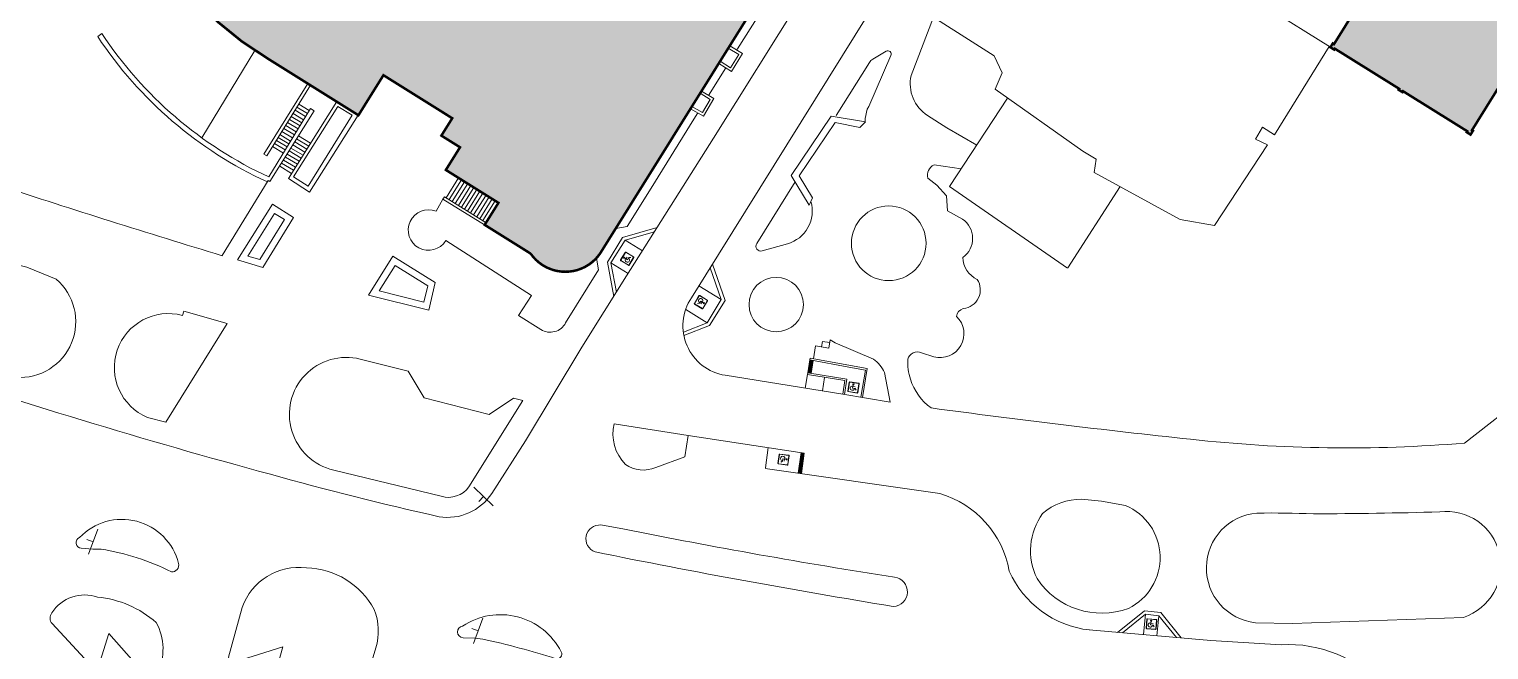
# Model space of a CAD drawing. Header units: feet. Extents: x 6763715 to 6770513, y 1886699 to 1891873.
# Drawn here: x 6765929 to 6766365.2, y 1888481.9 to 1888667.1 of the extents above; entities that cross this region are included whole.
import ezdxf

# ---------------------------------------------------------------- set-up
doc = ezdxf.new("R2010")
doc.units = ezdxf.units.FT
doc.header["$LTSCALE"] = 48
doc.header["$MEASUREMENT"] = 0
doc.layers.get('0').update_dxf_attribs({"lineweight": 0})
doc.layers.add('C-BLDG', color=7, linetype='Continuous')
for name, color, linetype, lineweight in [('C-BLDG-HTCH', 253, 'Continuous', 0), ('C-PKNG-STRP', 3, 'Continuous', 0), ('C-ROAD', 5, 'Continuous', 0), ('L-SITE-WALK', 6, 'Continuous', 0), ('L-SITE-WALL', 32, 'Continuous', 0)]:
    doc.layers.add(name, color=color, linetype=linetype, lineweight=lineweight)

# ---------------------------------------------------------------- blocks, each defined once
blk = doc.blocks.new('Campus_Base_Map_NEW$0$S1')
for points in [[(-0.0833, 0), (0.0833, 0)], [(0, 0), (0, -0.0417)]]:
    blk.add_lwpolyline(points)
blk = doc.blocks.new('Campus_Base_Map_NEW$0$Site Plan$0$HANDI')
for p, q in [((0, 0.079), (0, 0)), ((0, 0), (0.062, 0)), ((0.062, 0), (0.094, -0.039))]:
    blk.add_line(p, q)
blk.add_circle((0, 0.094), 0.015)
blk.add_arc((-0.006, -0.006), 0.0541, 90, 0)
blk = doc.blocks.new('Campus_Base_Map_NEW$0$handicap')
at = {"layer": 'C-PKNG-STRP'}
blk.add_line((563729.991, 157499.5), (563730.041, 157499.478), dxfattribs=at)
for points in [[(563729.849, 157499.398), (563730.056, 157499.316, 0.414214), (563730.074, 157499.324), (563730.156, 157499.53, 0.414214), (563730.148, 157499.548), (563729.942, 157499.63, 0.414214), (563729.924, 157499.622), (563729.842, 157499.416, 0.414214)], [(563729.852, 157499.404), (563730.059, 157499.322, 0.414214), (563730.068, 157499.326), (563730.149, 157499.533, 0.414214), (563730.146, 157499.542), (563729.939, 157499.624, 0.414214), (563729.93, 157499.62), (563729.848, 157499.413, 0.414214)]]:
    blk.add_lwpolyline(points, format="xyb", close=True, dxfattribs=at)
at = {"layer": 'C-PKNG-STRP', "rotation": 335.9749199039166}
blk.add_blockref('Campus_Base_Map_NEW$0$Site Plan$0$HANDI', (563729.975, 157499.464), dxfattribs=at)

msp = doc.modelspace()

# ---------------------------------------------------------------- hatches: boundary and pattern name
at = {"layer": 'C-BLDG-HTCH'}
h = msp.add_hatch(color=256, dxfattribs=at)
h.dxf.hatch_style = 1
edge = h.paths.add_edge_path()
edge.add_line((6766221.81, 1888837.23), (6766212.11, 1888843.33))
edge.add_line((6766212.11, 1888843.33), (6766207.35, 1888835.55))
edge.add_line((6766207.35, 1888835.55), (6766236.05, 1888817.47))
edge.add_line((6766236.05, 1888817.47), (6766240.95, 1888825.22))
edge.add_arc((6766231.4, 1888831.25), 11.3, 327.7007, 508.0566)
h.paths.add_polyline_path([(6766191.62, 1888746.32), (6766193.62, 1888749.67), (6766190.32, 1888751.67), (6766188.33, 1888748.31)])
h.paths.add_polyline_path([(6766164.88, 1888767.55), (6766168.22, 1888765.54), (6766166.14, 1888762.25), (6766162.8, 1888764.26)], flags=17)
h.paths.add_polyline_path([(6766179.75, 1888791.45), (6766183.09, 1888789.44), (6766181.02, 1888786.16), (6766177.68, 1888788.17)])
h.paths.add_polyline_path([(6766206.43, 1888770.14), (6766208.46, 1888773.4), (6766205.22, 1888775.48), (6766203.2, 1888772.22)])
h.paths.add_polyline_path([(6766217.97, 1888795.88), (6766221.24, 1888793.82), (6766223.32, 1888797.11), (6766220.05, 1888799.17)])
h.paths.add_polyline_path([(6766197.84, 1888813.05), (6766195.81, 1888809.78), (6766192.52, 1888811.79), (6766194.55, 1888815.06)])
h.paths.add_polyline_path([(6766139.44, 1888783.61), (6766142.77, 1888781.6), (6766140.7, 1888778.31), (6766137.36, 1888780.32)], flags=17)
edge = h.paths.add_edge_path()
edge.add_line((6766019.79, 1888837.93), (6766014.35, 1888829.07))
edge.add_line((6766014.35, 1888829.07), (6765999.08, 1888838.61))
edge.add_line((6765999.08, 1888838.61), (6765966.84, 1888787.01))
edge.add_arc((6766048.45, 1888739.59), 94.39, 149.8339, 239.3157)
edge.add_line((6766000.28, 1888658.41), (6766027.43, 1888641.45))
edge.add_line((6766027.43, 1888641.45), (6766034.9, 1888653.41))
edge.add_line((6766034.9, 1888653.41), (6766055.46, 1888640.56))
edge.add_line((6766055.46, 1888640.56), (6766052.22, 1888635.37))
edge.add_line((6766052.22, 1888635.37), (6766057.78, 1888631.89))
edge.add_line((6766057.78, 1888631.89), (6766053.55, 1888625.12))
edge.add_line((6766053.55, 1888625.12), (6766069.26, 1888615.31))
edge.add_line((6766069.26, 1888615.31), (6766065.15, 1888608.73))
edge.add_line((6766065.15, 1888608.73), (6766078.89, 1888600.14))
edge.add_arc((6766089.25, 1888607.34), 12.62, 214.7724, 325.6442)
edge.add_line((6766099.67, 1888600.22), (6766178.42, 1888726.24))
edge.add_line((6766178.42, 1888726.24), (6766153.5, 1888741.91))
edge.add_line((6766153.5, 1888741.91), (6766158.22, 1888749.84))
edge.add_line((6766158.22, 1888749.84), (6766133.68, 1888765.31))
edge.add_line((6766133.68, 1888765.31), (6766117.24, 1888775.57))
edge.add_line((6766117.24, 1888775.57), (6766127.03, 1888791.48))
edge.add_line((6766127.03, 1888791.48), (6766036.96, 1888847.76))
edge.add_line((6766036.96, 1888847.76), (6766027.88, 1888832.96))
edge.add_line((6766027.88, 1888832.96), (6766019.79, 1888837.93))
h.paths.add_polyline_path([(6766026.98, 1888849.65), (6766030.39, 1888847.56), (6766032.48, 1888850.97), (6766029.07, 1888853.06)])
h = msp.add_hatch(color=256, dxfattribs=at)
h.paths.add_polyline_path([(6766398.51, 1888697.92), (6766397.38, 1888698.63), (6766397.12, 1888698.2), (6766391.74, 1888701.55), (6766411.48, 1888733.24), (6766434.6, 1888770.38), (6766371.22, 1888809.85), (6766367.67, 1888804.15), (6766356.35, 1888811.2), (6766359.64, 1888816.47), (6766362.82, 1888814.49), (6766363.08, 1888814.91), (6766359.9, 1888816.9), (6766366.24, 1888827.08), (6766356.34, 1888833.25), (6766356.91, 1888834.17), (6766354.65, 1888835.58), (6766353.24, 1888833.32), (6766354.51, 1888832.52), (6766340.77, 1888810.45), (6766340.06, 1888810.89), (6766339.36, 1888809.76), (6766340.06, 1888809.32), (6766325.97, 1888786.68), (6766325.26, 1888787.12), (6766324.56, 1888785.99), (6766324.84, 1888785.82), (6766318.25, 1888775.23), (6766307.79, 1888781.64), (6766308.05, 1888782.06), (6766306.92, 1888782.77), (6766306.22, 1888781.64), (6766306.57, 1888781.42), (6766306.04, 1888780.57), (6766293.31, 1888788.5), (6766292.96, 1888787.93), (6766299.56, 1888783.82), (6766289.54, 1888767.74), (6766282.94, 1888771.85), (6766282.59, 1888771.29), (6766295.32, 1888763.36), (6766294.8, 1888762.51), (6766294.44, 1888762.73), (6766293.74, 1888761.6), (6766294.02, 1888761.42), (6766282.04, 1888742.18), (6766281.76, 1888742.36), (6766281.05, 1888741.22), (6766283.03, 1888739.99), (6766278.1, 1888732.07), (6766275.34, 1888731.43), (6766269.35, 1888721.81), (6766269.07, 1888721.98), (6766268.36, 1888720.85), (6766268.65, 1888720.67), (6766256.67, 1888701.43), (6766256.38, 1888701.61), (6766255.68, 1888700.48), (6766256.81, 1888699.77), (6766256.99, 1888700.06), (6766277.3, 1888687.4), (6766277.13, 1888687.12), (6766278.26, 1888686.42), (6766278.96, 1888687.55), (6766278.61, 1888687.77), (6766283.41, 1888695.48), (6766303.36, 1888683.06), (6766298.56, 1888675.35), (6766298.2, 1888675.57), (6766297.5, 1888674.44), (6766298.63, 1888673.73), (6766299.34, 1888674.86), (6766298.98, 1888675.08), (6766303.78, 1888682.79), (6766309.73, 1888679.09), (6766312.19, 1888683.05), (6766326.2, 1888674.33), (6766318.93, 1888662.66), (6766318.58, 1888662.88), (6766317.87, 1888661.75), (6766319, 1888661.04), (6766319.18, 1888661.33), (6766338.42, 1888649.35), (6766338.25, 1888649.06), (6766339.38, 1888648.36), (6766339.55, 1888648.64), (6766358.79, 1888636.66), (6766358.62, 1888636.38), (6766359.75, 1888635.67), (6766360.46, 1888636.8), (6766360.17, 1888636.98), (6766372.15, 1888656.22), (6766372.44, 1888656.04), (6766373.14, 1888657.18), (6766372.86, 1888657.35), (6766384.84, 1888676.59), (6766385.12, 1888676.42), (6766385.83, 1888677.55), (6766385.54, 1888677.73), (6766397.53, 1888696.97), (6766397.81, 1888696.79)])
h.paths.add_polyline_path([(6766431.46, 1888752.41), (6766430.75, 1888752.85), (6766431.46, 1888753.98), (6766432.17, 1888753.54), (6766432.87, 1888753.1), (6766432.17, 1888751.97)], flags=17)
h.paths.add_polyline_path([(6766446.33, 1888778.49), (6766448.59, 1888777.08), (6766447.18, 1888774.82), (6766444.92, 1888776.23)])
h.paths.add_polyline_path([(6766376.27, 1888819.07), (6766378.4, 1888817.75), (6766378.79, 1888818.39), (6766399.59, 1888805.43), (6766399.19, 1888804.8), (6766401.32, 1888803.48), (6766401.71, 1888804.11), (6766422.51, 1888791.16), (6766422.11, 1888790.53), (6766424.24, 1888789.2), (6766425.56, 1888791.33), (6766424.71, 1888791.86), (6766428.72, 1888798.29), (6766429.07, 1888798.07), (6766429.77, 1888799.2), (6766429.42, 1888799.42), (6766438.19, 1888813.5), (6766439.11, 1888812.93), (6766440.43, 1888815.05), (6766437.88, 1888816.64), (6766437.35, 1888815.79), (6766423.93, 1888824.15), (6766424.15, 1888824.5), (6766423.44, 1888824.94), (6766423.09, 1888824.38), (6766416.99, 1888828.17), (6766417.65, 1888829.24), (6766415.1, 1888830.82), (6766414.44, 1888829.76), (6766408.34, 1888833.56), (6766408.69, 1888834.12), (6766407.99, 1888834.57), (6766407.77, 1888834.21), (6766394.34, 1888842.57), (6766394.87, 1888843.42), (6766392.33, 1888845.01), (6766391, 1888842.88), (6766391.92, 1888842.31), (6766383.16, 1888828.23), (6766382.8, 1888828.45), (6766382.1, 1888827.32), (6766382.45, 1888827.1), (6766378.44, 1888820.66), (6766377.6, 1888821.19)])
h.paths.add_polyline_path([(6766410.07, 1888719), (6766409.36, 1888717.87), (6766410.5, 1888717.16), (6766411.2, 1888718.3)], flags=17)
h.paths.add_polyline_path([(6766416.85, 1888729.89), (6766416.24, 1888728.9), (6766417.37, 1888728.2), (6766418.07, 1888729.33), (6766416.94, 1888730.04)], flags=17)

# ---------------------------------------------------------------- linework, layer by layer
at = {"layer": 'C-BLDG', "const_width": 0.75, "elevation": -1492.96}
msp.add_lwpolyline([(6766019.79, 1888837.93), (6766014.35, 1888829.07), (6765999.08, 1888838.61), (6765966.84, 1888787.01, 0.411567), (6766000.28, 1888658.41), (6766027.43, 1888641.45), (6766034.9, 1888653.41), (6766055.46, 1888640.56), (6766052.22, 1888635.37), (6766057.78, 1888631.89), (6766053.55, 1888625.12), (6766069.26, 1888615.31), (6766065.15, 1888608.73), (6766078.89, 1888600.14, 0.525411), (6766099.67, 1888600.22), (6766178.42, 1888726.24), (6766153.5, 1888741.91), (6766158.22, 1888749.84), (6766133.68, 1888765.31), (6766133.68, 1888765.31), (6766117.24, 1888775.57), (6766127.03, 1888791.48), (6766036.96, 1888847.76), (6766027.88, 1888832.96)], format="xyb", close=True, dxfattribs=at)
at = {"layer": 'C-BLDG', "const_width": 0.75}
msp.add_lwpolyline([(6766326.2, 1888674.33), (6766318.93, 1888662.66), (6766318.58, 1888662.88), (6766317.87, 1888661.75), (6766319, 1888661.04), (6766319.18, 1888661.33), (6766338.42, 1888649.35), (6766338.25, 1888649.06), (6766339.38, 1888648.36), (6766339.55, 1888648.64), (6766358.79, 1888636.66), (6766358.62, 1888636.38), (6766359.75, 1888635.67), (6766360.46, 1888636.8), (6766360.17, 1888636.98), (6766372.15, 1888656.22), (6766372.44, 1888656.04), (6766373.14, 1888657.18), (6766372.86, 1888657.35), (6766384.84, 1888676.59)], dxfattribs=at)
at = {"layer": 'C-ROAD', "lineweight": 0}
for p, q in [((6766133.53, 1888634.58), (6766176.5, 1888703.19)), ((6766219.74, 1888654.14), (6766217.68, 1888649.22)), ((6766103.85, 1888549.33), (6766125.91, 1888545.82)), ((6766124.96, 1888539.5), (6766125.91, 1888545.82)), ((6766067.25, 1888528.55), (6766077.38, 1888544.29)), ((6766116.27, 1888536.32), (6766124.96, 1888539.5)), ((6766149, 1888536.02), (6766201.14, 1888528.48)), ((6766245.83, 1888487.77), (6766282.12, 1888484.68)), ((6766282.12, 1888484.68), (6766303.13, 1888483.38))]:
    msp.add_line(p, q, dxfattribs=at)
at = {"layer": 'C-ROAD'}
msp.add_lwpolyline([(6766172.15, 1888558.13), (6766137.01, 1888563.81, -0.5484), (6766126.97, 1888586.98), (6766180.1, 1888672.21, -0.419349), (6766192.51, 1888674.97), (6766217.36, 1888659.21)], format="xyb", dxfattribs=at)
for points in [[(6766217.36, 1888659.21), (6766219.74, 1888654.14)], [(6766317.48, 1888661.99), (6766301.17, 1888635.6), (6766297.56, 1888637.85), (6766295.45, 1888634.29), (6766299.07, 1888632.66), (6766283.25, 1888608.52), (6766273.01, 1888610.31), (6766247.3, 1888624.39), (6766247.91, 1888628.29)], [(6766247.91, 1888628.29), (6766243.85, 1888630.75), (6766217.68, 1888649.22)], [(6766077.38, 1888544.29), (6766094.17, 1888572.21), (6766107.58, 1888593.5), (6766133.53, 1888634.58)], [(6766125.91, 1888545.82), (6766160.67, 1888540.61)]]:
    msp.add_lwpolyline(points, dxfattribs=at)
for points in [[(6765948.07, 1888511.88), (6765944.62, 1888512.15, -0.788106), (6765944.11, 1888515.39, -0.588513), (6765973.69, 1888507.66, -0.516482), (6765971.53, 1888505.11, 0.078924), (6765950.54, 1888511.88)], [(6766106.94, 1888517.83, 0.010117), (6766187.64, 1888503.5, -0.929368), (6766187.25, 1888494.8, -0.009459), (6766098.15, 1888511.08, -0.875986), (6766099.89, 1888519.12)], [(6765924.46, 1888171.14), (6765939.9, 1888176.76, -0.497944), (6765942.6, 1888175.01), (6765939.86, 1888166.72, -0.404865), (6765914.3, 1888157.42, -0.345678), (6765900.16, 1888176.64, -0.26607), (6765901.66, 1888179.07), (6765918.18, 1888182.8), (6765985.05, 1888412.12), (6766004.82, 1888482.71), (6765990.62, 1888478.23, -0.508801), (6765988.62, 1888479.7), (6765992.71, 1888494.47, -0.353346), (6766011.89, 1888506.32, -0.267462), (6766032.16, 1888493.92, -0.165127), (6766032.63, 1888482.4), (6766030.47, 1888475.1, -0.235103), (6766028.31, 1888472.77), (6766013.79, 1888469.69)], [(6765952.86, 1888486.77), (6765949.22, 1888475.31), (6765935.92, 1888489.68, -0.378954), (6765935.85, 1888492.85, -0.352359), (6765949.47, 1888497.57, -0.160607), (6765967.02, 1888489.97, -0.243204), (6765967.39, 1888474.92, -0.431392), (6765964.21, 1888473.92)], [(6766062.21, 1888485.28), (6766058.68, 1888485.46, -0.916321), (6766058.56, 1888488.94, -0.445701), (6766088.04, 1888481.28, -0.63568), (6766086.45, 1888479.2, 0.02346), (6766064.56, 1888485.06)]]:
    msp.add_lwpolyline(points, format="xyb", close=True, dxfattribs=at)
at = {"layer": 'C-ROAD', "lineweight": 0}
for centre, radius, start, end in [((6766488.57, 1890337.59), 1868.05, 251.28661, 254.87475), ((6766116.38, 1888546.25), 12.89, 166.1699, 224.6538), ((6766112.49, 1888544.74), 9.22, 235.0093, 294.1479), ((6766263.76, 1889472.45), 974.26, 254.36194, 257.41699), ((6766054.03, 1888537.16), 15.78, 260.8004, 326.9113), ((6766193.14, 1888500.43), 29.16, 9.7203, 74.0958), ((6766249.2, 1888517.44), 29.86, 203.8637, 263.537), ((6766305.26, 1888445.51), 37.93, 349.5608, 93.2171)]:
    msp.add_arc(centre, radius, start, end, dxfattribs=at)
at = {"layer": 'L-SITE-WALK', "lineweight": 0}
for p, q in [((6766007.91, 1888642.01), (6766011.06, 1888640.11)), ((6766008.49, 1888642.94), (6766011.63, 1888641.05)), ((6766009.04, 1888643.84), (6766012.18, 1888641.95)), ((6766009.61, 1888644.75), (6766012.74, 1888642.86)), ((6766005.15, 1888637.49), (6766008.3, 1888635.59)), ((6766005.71, 1888638.38), (6766008.85, 1888636.49)), ((6766006.23, 1888639.3), (6766009.4, 1888637.4)), ((6766006.82, 1888640.23), (6766009.97, 1888638.33)), ((6766007.35, 1888641.1), (6766010.5, 1888639.2)), ((6766002.34, 1888633.02), (6766005.55, 1888631.09)), ((6766002.34, 1888633.02), (6766005.55, 1888631.09)), ((6766002.9, 1888633.92), (6766006.11, 1888631.99)), ((6766003.45, 1888634.82), (6766006.66, 1888632.89)), ((6766003.99, 1888635.68), (6766007.18, 1888633.75)), ((6766004.56, 1888636.6), (6766007.75, 1888634.68)), ((6766007.84, 1888632.57), (6766011.44, 1888630.4)), ((6766008.41, 1888633.51), (6766012.02, 1888631.33)), ((6766008.97, 1888634.4), (6766012.58, 1888632.23)), ((6766009.53, 1888635.31), (6766013.15, 1888633.13)), ((6766001.76, 1888632.09), (6766004.99, 1888630.14)), ((6766005.63, 1888628.94), (6766009.18, 1888626.81)), ((6766006.16, 1888629.87), (6766009.74, 1888627.71)), ((6766006.74, 1888630.8), (6766010.33, 1888628.64)), ((6766007.27, 1888631.67), (6766010.87, 1888629.5)), ((6766003.91, 1888626.24), (6766007.47, 1888624.1)), ((6766004.49, 1888627.17), (6766008.05, 1888625.02)), ((6766005.08, 1888628.05), (6766008.62, 1888625.92)), ((6766053.64, 1888616.83), (6766057.34, 1888622.75)), ((6766054.56, 1888616.26), (6766058.25, 1888622.18)), ((6766055.47, 1888615.69), (6766059.17, 1888621.61)), ((6766056.38, 1888615.12), (6766060.08, 1888621.04)), ((6766057.3, 1888614.55), (6766060.99, 1888620.47)), ((6766058.21, 1888613.98), (6766061.91, 1888619.9)), ((6766059.12, 1888613.41), (6766062.82, 1888619.33)), ((6766060.04, 1888612.84), (6766063.73, 1888618.76)), ((6766060.95, 1888612.27), (6766064.65, 1888618.19)), ((6766061.86, 1888611.7), (6766065.56, 1888617.62)), ((6766062.78, 1888611.13), (6766066.47, 1888617.05)), ((6766063.69, 1888610.56), (6766067.39, 1888616.48)), ((6766064.6, 1888609.99), (6766068.3, 1888615.91)), ((6766104.34, 1888607.68), (6766107.72, 1888608.22)), ((6766112.31, 1888600.99), (6766107.12, 1888604.11)), ((6766108.02, 1888594.19), (6766102.9, 1888597.42)), ((6766129.13, 1888590.48), (6766135.82, 1888586.42)), ((6766125.22, 1888583.5), (6766131.59, 1888579.5)), ((6766163.4, 1888568.71), (6766164.04, 1888572.61)), ((6766164.04, 1888572.61), (6766167.99, 1888571.96)), ((6766167.99, 1888571.96), (6766168.38, 1888574.36)), ((6766161.72, 1888564.53), (6766162.34, 1888568.39)), ((6766161.81, 1888564.51), (6766162.44, 1888568.37)), ((6766161.91, 1888564.49), (6766162.54, 1888568.36)), ((6766162.01, 1888564.48), (6766162.64, 1888568.34)), ((6766162.11, 1888564.46), (6766162.74, 1888568.32)), ((6766162.21, 1888564.45), (6766162.84, 1888568.3)), ((6766162.31, 1888564.43), (6766162.94, 1888568.28)), ((6766173.99, 1888566.28), (6766162.34, 1888568.39)), ((6766162.41, 1888564.41), (6766163.03, 1888568.27)), ((6766179.48, 1888565.8), (6766162.43, 1888568.88)), ((6766162.51, 1888564.4), (6766163.13, 1888568.25)), ((6766162.6, 1888564.38), (6766163.23, 1888568.23)), ((6766162.7, 1888564.36), (6766163.33, 1888568.21)), ((6766160.97, 1888559.96), (6766161.64, 1888564.03)), ((6766161.64, 1888564.03), (6766172.82, 1888562.21)), ((6766161.72, 1888564.53), (6766173.39, 1888562.62)), ((6766166.06, 1888559.13), (6766166.73, 1888563.2)), ((6766178.91, 1888565.39), (6766173.99, 1888566.28)), ((6766177.58, 1888557.25), (6766178.91, 1888565.39)), ((6766178.07, 1888557.17), (6766179.48, 1888565.8)), ((6766172.82, 1888562.21), (6766172.15, 1888558.13)), ((6766173.39, 1888562.62), (6766172.65, 1888558.05)), ((6766172.15, 1888558.13), (6766186.3, 1888555.83)), ((6766149.02, 1888536.18), (6766149.9, 1888542.26)), ((6766158.79, 1888534.61), (6766159.68, 1888540.76)), ((6766158.89, 1888534.59), (6766159.78, 1888540.74)), ((6766158.99, 1888534.58), (6766159.88, 1888540.73)), ((6766159.09, 1888534.57), (6766159.97, 1888540.71)), ((6766159.18, 1888534.55), (6766160.07, 1888540.7)), ((6766159.28, 1888534.54), (6766160.17, 1888540.68)), ((6766159.38, 1888534.52), (6766160.27, 1888540.67)), ((6766159.48, 1888534.51), (6766160.37, 1888540.66)), ((6766159.58, 1888534.49), (6766160.47, 1888540.64)), ((6766159.68, 1888534.48), (6766160.57, 1888540.63)), ((6766159.78, 1888534.47), (6766160.67, 1888540.61)), ((6766261.97, 1888486.4), (6766262.62, 1888492.46)), ((6766265.99, 1888486.05), (6766266.63, 1888492.03))]:
    msp.add_line(p, q, dxfattribs=at)
for points in [[(6766140.45, 1888660.91), (6766140.71, 1888661.33), (6766151.51, 1888678.5), (6766164.91, 1888700.03), (6766177.93, 1888720.91), (6766180.54, 1888725.07)], [(6766317.87, 1888661.75), (6766298.63, 1888673.73)], [(6765980.6, 1888634.74), (6765996.46, 1888660.8)], [(6766132.07, 1888647.39), (6766137.18, 1888655.62)], [(6766107.72, 1888608.22), (6766114.88, 1888619.73), (6766127.66, 1888640.27), (6766128.82, 1888642.14)], [(6765986.72, 1888599.53), (6766000.49, 1888621.99)], [(6766103.72, 1888587.37), (6766101.82, 1888597.61), (6766106.31, 1888605), (6766116.7, 1888607.93)], [(6766104.52, 1888588.65), (6766102.9, 1888597.42), (6766107.12, 1888604.11), (6766115.88, 1888606.64)], [(6766124.52, 1888576.69), (6766131.64, 1888579.52), (6766135.82, 1888586.42), (6766132.5, 1888595.86)], [(6766124.69, 1888575.69), (6766132.37, 1888578.67), (6766136.98, 1888586.1), (6766133.23, 1888597.03)], [(6766168.25, 1888573.59), (6766166.08, 1888573.94), (6766165.81, 1888572.32)], [(6766162.34, 1888568.39), (6766162.43, 1888568.88)], [(6766161.64, 1888564.03), (6766161.72, 1888564.53)], [(6766357.96, 1888543.58), (6766376.58, 1888558.1)], [(6766254.3, 1888487.05), (6766262.31, 1888493.51), (6766267.15, 1888492.99), (6766273.24, 1888485.44)], [(6766255.75, 1888486.93), (6766262.62, 1888492.46), (6766266.63, 1888492.03), (6766271.85, 1888485.56)]]:
    msp.add_lwpolyline(points, dxfattribs=at)
for points in [[(6766199.22, 1888670.71), (6766192.55, 1888653.33, 0.308684), (6766197.47, 1888641.35), (6766203.25, 1888637.68), (6766212.19, 1888632.56)], [(6766178.8, 1888639.52, -0.044006), (6766179.42, 1888643.28), (6766179.97, 1888644.04), (6766186.54, 1888659.32, 0.726383), (6766185.11, 1888660.57), (6766181.11, 1888658.2, 0.118927), (6766180.1, 1888657.22), (6766170.16, 1888641.41)], [(6766200.3, 1888620.62), (6766197.58, 1888622.63, -0.366308), (6766199.42, 1888626.62), (6766207.52, 1888625.46)], [(6766157.89, 1888621.59), (6766146.43, 1888603.17, 0.68588), (6766148.11, 1888600.94), (6766155.62, 1888603.07, 0.415134), (6766162.65, 1888615.74)], [(6766200.3, 1888620.62), (6766203.19, 1888617.37), (6766203.49, 1888612.93), (6766207.94, 1888610.45, -0.518793), (6766208.05, 1888599, 0.292658), (6766212.34, 1888592.46, -0.563481), (6766208.16, 1888583.72, 0.335369), (6766206.18, 1888581.36, -0.775791), (6766199.34, 1888569.34), (6766195.73, 1888570.49)], [(6766052.68, 1888616.37), (6766050.62, 1888612.81, 2.149451), (6766053.54, 1888604.01), (6766079.19, 1888587.66), (6766075.22, 1888581.67), (6766081.96, 1888577.47, 0.43318), (6766089.34, 1888579.43), (6766099.2, 1888595.29), (6766098.57, 1888598.83)], [(6765969.91, 1888549.84), (6765988.25, 1888579.29), (6765975.27, 1888582.98), (6765974.82, 1888581.68, 0.935005), (6765964.39, 1888551.24), (6765969.91, 1888549.84)], [(6766186.3, 1888555.83), (6766184.62, 1888564.62, 0.122815), (6766181.35, 1888568.65), (6766169.9, 1888573.47), (6766168.38, 1888574.36)], [(6766195.73, 1888570.49, 0.466038), (6766191.57, 1888568.58, 0.08793), (6766192.38, 1888562.64, 0.08793)], [(6766192.38, 1888562.64, 0.157648), (6766198.53, 1888554.07, 33.600534)], [(6766295.93, 1888522.68, 0.908536), (6766295.45, 1888489.93), (6766306.52, 1888489.75), (6766357.65, 1888491.54, 0.909254), (6766350.52, 1888523.03, 15.664386)]]:
    msp.add_lwpolyline(points, format="xyb", dxfattribs=at)
for points in [[(6765928.31, 1888596.1), (6765937.07, 1888592.54, -0.725979), (6765925.1, 1888563.21), (6765907.63, 1888568.74, -0.792129), (6765914.13, 1888599.55)], [(6766027.98, 1888568.66), (6766042.25, 1888565.08), (6766047.07, 1888557.09), (6766066.45, 1888552.09), (6766073.75, 1888556.94), (6766076.59, 1888556.27), (6766060.44, 1888530.55, -0.323577), (6766052.13, 1888527.69), (6766020.03, 1888535.51, -1.009745)], [(6766249.46, 1888526.23), (6766256.64, 1888524.95, -0.645678), (6766257.5, 1888494.23, -0.346503), (6766230.21, 1888503.11, -0.27767), (6766231.88, 1888522.55, -0.183644), (6766243.53, 1888526.81)]]:
    msp.add_lwpolyline(points, format="xyb", close=True, dxfattribs=at)
for centre, radius in [((6766185.9, 1888603.23), 11.15), ((6766152.26, 1888584.93), 8.12)]:
    msp.add_circle(centre, radius, dxfattribs=at)
for centre, radius, start, end in [((6766861.99, 1891494.24), 3024.15, 251.85466, 253.1763), ((6766561.8, 1891244.26), 2714.61, 262.30969, 263.95877), ((6766322.92, 1888963.25), 421.13, 263.6169, 274.7726), ((6766299.67, 1888172.03), 350.67, 87.8584, 90.61), ((6766308.32, 1890036.24), 1513.8, 270.16851, 271.59759)]:
    msp.add_arc(centre, radius, start, end, dxfattribs=at)
at = {"layer": 'L-SITE-WALL', "lineweight": 0}
msp.add_lwpolyline([(6766000.48, 1888621.98), (6766000.99, 1888621.7), (6766014.24, 1888642.81), (6766013.11, 1888643.47), (6766000.64, 1888623.02, -0.139509), (6765950.78, 1888665.83), (6765949.51, 1888664.98, 0.140003), (6766000.21, 1888621.54)], format="xyb", dxfattribs=at)
for points in [[(6766135.1, 1888656.92), (6766138.91, 1888654.54), (6766142.17, 1888659.87), (6766138.37, 1888662.15)], [(6766135.53, 1888657.6), (6766138.65, 1888655.64), (6766141.07, 1888659.6), (6766137.96, 1888661.47)], [(6766013.11, 1888650.41), (6766000.06, 1888629.33), (6765999.14, 1888629.86), (6766012.29, 1888650.91)], [(6766126.66, 1888643.41), (6766130.5, 1888641.14), (6766133.67, 1888646.41), (6766129.96, 1888648.68)], [(6766127.07, 1888644.1), (6766130.23, 1888642.24), (6766132.58, 1888646.14), (6766129.54, 1888648)], [(6766221.41, 1888646.59), (6766204.02, 1888620.13), (6766239.34, 1888595.78)], [(6766020.93, 1888645.51), (6766006.5, 1888622.55), (6766012.83, 1888618.5), (6766027.37, 1888641.48)], [(6766163.11, 1888616.8), (6766159.15, 1888623.38), (6766169.84, 1888639.32), (6766177.22, 1888637.75), (6766178.92, 1888639.51), (6766168.65, 1888641.13), (6766156.78, 1888623.44), (6766162.13, 1888614.56), (6766163.11, 1888616.79)], [(6766255.02, 1888620.16), (6766239.4, 1888595.88)], [(6766065.55, 1888609.37), (6766053.12, 1888617.14), (6766052.68, 1888616.37), (6766065.15, 1888608.73)], [(6765991.34, 1888598.25), (6765998.85, 1888596.01), (6766008.05, 1888610.93), (6766001.73, 1888614.87), (6765991.34, 1888598.25)], [(6766037.73, 1888599.36), (6766030.43, 1888587.76), (6766048.44, 1888583.23), (6766050.4, 1888591.48), (6766037.73, 1888599.36)]]:
    msp.add_lwpolyline(points, dxfattribs=at)
for points in [[(6766021.28, 1888644.07), (6766008.07, 1888623.08), (6766012.43, 1888620.29), (6766025.58, 1888641.49)], [(6765994.42, 1888599.42), (6765997.95, 1888598.37), (6766005.3, 1888610.29), (6766002.36, 1888612.12)], [(6766038.36, 1888596.61), (6766033.59, 1888589.03), (6766046.96, 1888585.67), (6766048.12, 1888590.54)]]:
    msp.add_lwpolyline(points, close=True, dxfattribs=at)

# ---------------------------------------------------------------- block references
at = {"layer": 'C-PKNG-STRP'}
for name, p, xscale, yscale, zscale, rotation in [('Campus_Base_Map_NEW$0$handicap', (7555130.56, -5090763.59), 11.99999999999999, 11.99999999999999, 11.99999999999999, 80.84021900422137), ('Campus_Base_Map_NEW$0$handicap', (5977106.95, 8867947.87), 12.00000000000001, 12.00000000000001, 12.00000000000001, 260.8402190075392), ('Campus_Base_Map_NEW$0$handicap', (548927.69, -1379449.17), 11.99999999999998, 11.99999999999998, 11.99999999999998, 12.11830022345352), ('Campus_Base_Map_NEW$0$handicap', (3238655.14, 7962318.57), 11.99999999999997, 11.99999999999997, 11.99999999999997, 284.5372145158834), ('Campus_Base_Map_NEW$0$S1', (6766064.82, 1888527.62), 48, 48, 48, 316.6208644944916), ('Campus_Base_Map_NEW$0$S1', (6765948.16, 1888514.13), 48, 48, 48, 249.8079619575222), ('Campus_Base_Map_NEW$0$S1', (6766063.19, 1888487.52), 48.00000000000001, 48.00000000000001, 48.00000000000001, 249.1602596228325), ('Campus_Base_Map_NEW$0$handicap', (813979.72, -1840365.64), 11.99999999999999, 11.99999999999999, 11.99999999999999, 16.45567466115213)]:
    msp.add_blockref(name, p, dxfattribs=dict(at, xscale=xscale, yscale=yscale, zscale=zscale, rotation=rotation))

doc.saveas('drawing.dxf')
